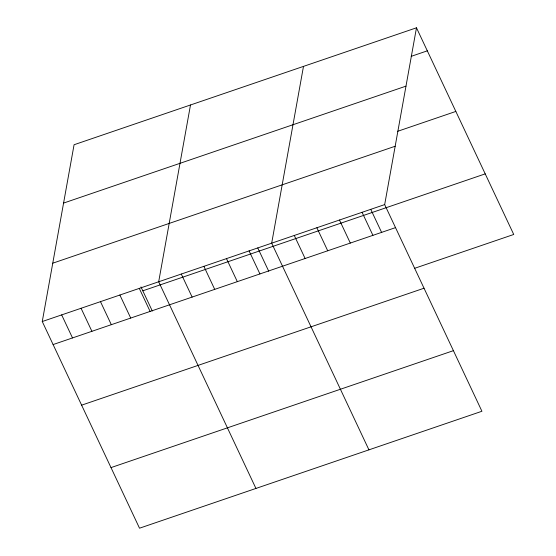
<?xml version="1.0" encoding="UTF-8"?>
<svg xmlns="http://www.w3.org/2000/svg" width="556" height="556" viewBox="0 0 556 556"><rect width="100%" height="100%" fill="white"/><g stroke="black" fill="none" stroke-linecap="round" stroke-linejoin="round"><path stroke-width="0.83" d="M416.479 27.8L384.676 204.587L481.927 411.259L139.521 528.2L42.263 321.528L74.073 144.741L416.479 27.8L513.737 234.472L414.456 268.374M190.493 104.98L158.682 281.767L255.941 488.439M303.486 66.386L271.682 243.18L368.934 449.853M411.176 56.351L427.321 50.832M63.579 203.079L405.984 86.138M397.728 131.279L455.837 111.436M52.764 263.19L395.17 146.249M42.263 321.528L384.676 204.587M142.809 290.809L485.214 173.875M53.105 344.56L395.518 227.626M81.621 405.164L424.033 288.223M111.005 467.603L453.411 350.662M370.755 209.341L381.729 232.658M362.074 212.309L372.916 235.341M339.48 220.023L350.315 243.062M316.878 227.745L327.72 250.777M294.277 235.459L305.119 258.498M257.762 247.927L268.736 271.252M249.081 250.895L259.923 273.934M226.48 258.616L237.322 281.649M203.885 266.331L214.72 289.37M181.284 274.052L192.126 297.085M140.974 286.91L152.316 311.012M139.285 288.397L150.12 311.43M119.881 295.021L130.716 318.06M100.476 301.651L111.318 324.683M81.072 308.274L91.914 331.313M61.667 314.904L72.509 337.937"/></g></svg>
